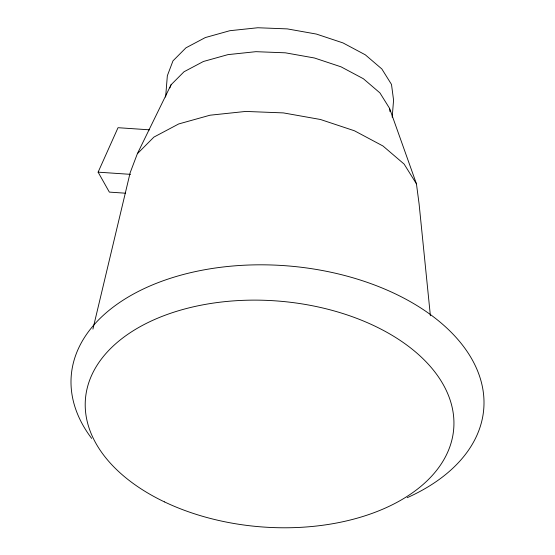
<?xml version="1.0" encoding="UTF-8"?>
<svg xmlns="http://www.w3.org/2000/svg" width="555" height="555" viewBox="0 0 555 555"><rect width="100%" height="100%" fill="white"/><g stroke="black" fill="none" stroke-linecap="round" stroke-linejoin="round"><path stroke-width="0.83" d="M165.626 97.083L167.346 75.716L172.98 60.856L185.932 47.841L205.336 37.56L229.853 30.705L257.818 27.75L287.324 28.895L316.364 34.063L342.962 42.901L365.294 54.806L381.847 68.973L391.49 84.422L393.571 100.115L392.198 117.202M92.914 329.101L130.168 172.695L137.362 153.721L171.051 84.783L184.01 71.768L203.407 61.487L227.925 54.633L255.89 51.677L285.402 52.822L314.442 57.991L341.034 66.829L363.372 78.734L379.925 92.9L389.568 108.35L416.437 183.816L419.087 203.851L430.389 315.76M169.865 87.912L171.051 84.783M125.548 193.202L109.349 192.106L98.11 172.161L118.028 127.699L149.579 129.835M137.362 153.721L153.908 137.099L178.682 123.959L209.998 115.211L245.712 111.437L283.397 112.901L320.492 119.498L354.451 130.786L382.978 145.993L404.116 164.079L416.437 183.816M98.11 172.161L130.515 174.353M389.568 108.35L390.005 111.652M91.658 438.408A206.918 126.824 4.6 0 1 173.618 277.278A206.918 126.824 4.6 0 1 447.58 328.761A206.918 126.824 4.6 0 1 407.19 497.703M164.44 501.887A184.739 113.227 4.6 0 0 453.303 432.595A184.739 113.227 4.6 0 0 190.982 307.387A184.739 113.227 4.6 0 0 164.44 501.887"/></g></svg>
